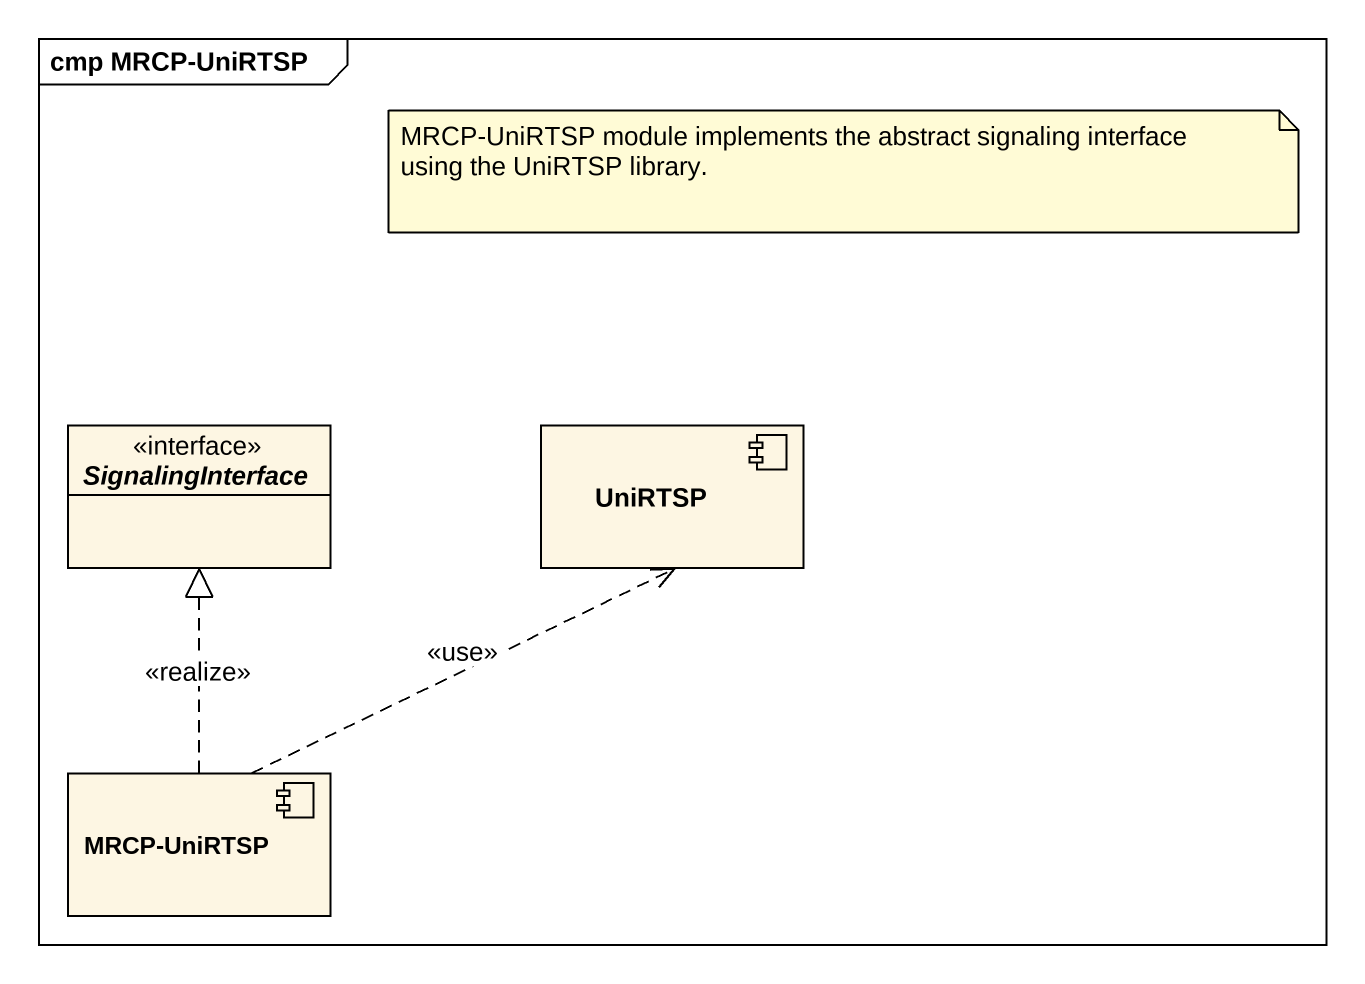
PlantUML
@startuml
mainframe cmp MRCP-UniRTSP
allowmixing
hide circle
hide empty members
interface SignalingInterface <<interface>>
component UniRTSP
component "MRCP-UniRTSP" as MRCP_UniRTSP
MRCP_UniRTSP .up.|> SignalingInterface : <<realize>>
MRCP_UniRTSP .up.> UniRTSP : <<use>>
note as N1
  MRCP-UniRTSP module implements the abstract signaling interface using the UniRTSP library.
end note
@enduml
